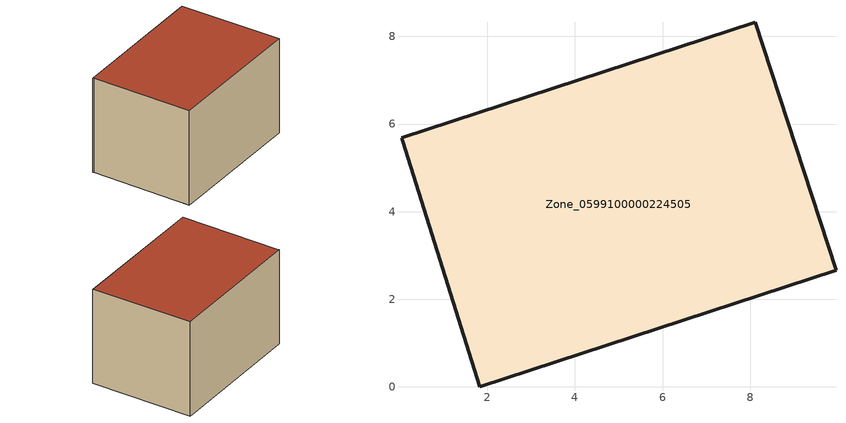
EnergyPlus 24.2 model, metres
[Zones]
Zone_0599100000224505
 floor ground (C_G): 0.04,5.68 8.12,8.33 9.96,2.66 1.83,0 0.07,5.61 z3.45
 wall outside (C_F): 9.96,2.66 8.12,8.33 0.04,5.68 0.07,5.61 1.83,0 9.96,2.66 z3.45:9.09
 roof outside (C_R): 8.12,8.33 0.04,5.68 0.07,5.61 1.83,0 9.96,2.66 z9.09
[BUILDING]
Pand.0599100000224505: North Axis=0; Terrain=City; Loads Convergence Tolerance Value=0.04; Temperature Convergence Tolerance Value=0.4; Solar Distribution=FullExterior; Maximum Number of Warmup Days=25; Minimum Number of Warmup Days=1
[Site:Location]
Rotterdam.The.Hague.AP_ZH_NLD Design_Conditions: Latitude=51.96; Longitude=4.45; Time Zone=1; Elevation=-4.5
[SITE:GROUNDTEMPERATURE:BUILDINGSURFACE]
18, 18, 18, 18, 18, 18, 18, 18, 18, 18, 18, 18
[MATERIAL] Thermal Absorptance=0.9; Solar Absorptance=0.7; Visible Absorptance=0.7
Name | Roughness | Thickness | Conductivity | Density | Specific Heat
G.TI.1946-1964 | MediumSmooth | 0.15 | 1 | 540 | 1210
F.TI.1946-1964 | Rough | 0.3 | 0.857143 | 1920 | 840
R.TI.1946-1964 | MediumRough | 0.2 | 0.277778 | 1500 | 1000
[CONSTRUCTION]
C_G: G.TI.1946-1964
C_F: F.TI.1946-1964
C_R: R.TI.1946-1964
[ZONE]
Zone_0599100000224505: Type=1; Multiplier=1; Ceiling Height=Autocalculate; Volume=Autocalculate; Floor Area=autocalculate; Part of Total Floor Area=Yes
[ZONEINFILTRATION:DESIGNFLOWRATE]
Infil_Zone_0599100000224505: Zone or ZoneList or Space or SpaceList=Zone_0599100000224505; Schedule=AlwaysOn; Design Flow Rate Calculation Method=Flow/Area; Flow Rate per Floor Area=0.003; Constant Term Coefficient=1; Temperature Term Coefficient=0; Velocity Term Coefficient=0; Velocity Squared Term Coefficient=0
[HVACTEMPLATE:ZONE:IDEALLOADSAIRSYSTEM]
Zone_0599100000224505: Maximum Heating Supply Air Temperature=50; Minimum Cooling Supply Air Temperature=13; Maximum Heating Supply Air Humidity Ratio=0.0156; Minimum Cooling Supply Air Humidity Ratio=0.0077; Heating Limit=NoLimit; Cooling Limit=NoLimit; Dehumidification Control Type=ConstantSensibleHeatRatio; Cooling Sensible Heat Ratio=0.7; Dehumidification Setpoint=60; Humidification Control Type=None; Humidification Setpoint=30; Outdoor Air Method=None; Outdoor Air Flow Rate per Person=0.00944; Outdoor Air Flow Rate per Zone Floor Area=0; Outdoor Air Flow Rate per Zone=0; Demand Controlled Ventilation Type=None; Outdoor Air Economizer Type=NoEconomizer; Heat Recovery Type=None; Sensible Heat Recovery Effectiveness=0.7; Latent Heat Recovery Effectiveness=0.65
[ZONECONTROL:THERMOSTAT]
ThermostatControl_Zone_0599100000224505: Zone or ZoneList=Zone_0599100000224505; Control Type Schedule=DualSetpointControlType; Control 1=Thermostat_Zone_0599100000224505; Temperature Difference Between Cutout And Setpoint=0
[THERMOSTATSETPOINT:DUALSETPOINT]
Thermostat_Zone_0599100000224505: Heating Setpoint Temperature Schedule=HeatingSetpoint_Zone_0599100000224505; Cooling Setpoint Temperature Schedule=CoolingSetpoint_Zone_0599100000224505
[SCHEDULE:COMPACT]
HeatingSetpoint_Zone_0599100000224505: Through: 12/31, For: AllDays, Until: 24:00, 21
CoolingSetpoint_Zone_0599100000224505: Through: 12/31, For: AllDays, Until: 24:00, 24
DualSetpointControlType: Through: 12/31, For: AllDays, Until: 24:00, 4
AlwaysOn: Through: 12/31, For: AllDays, Until: 24:00, 1
